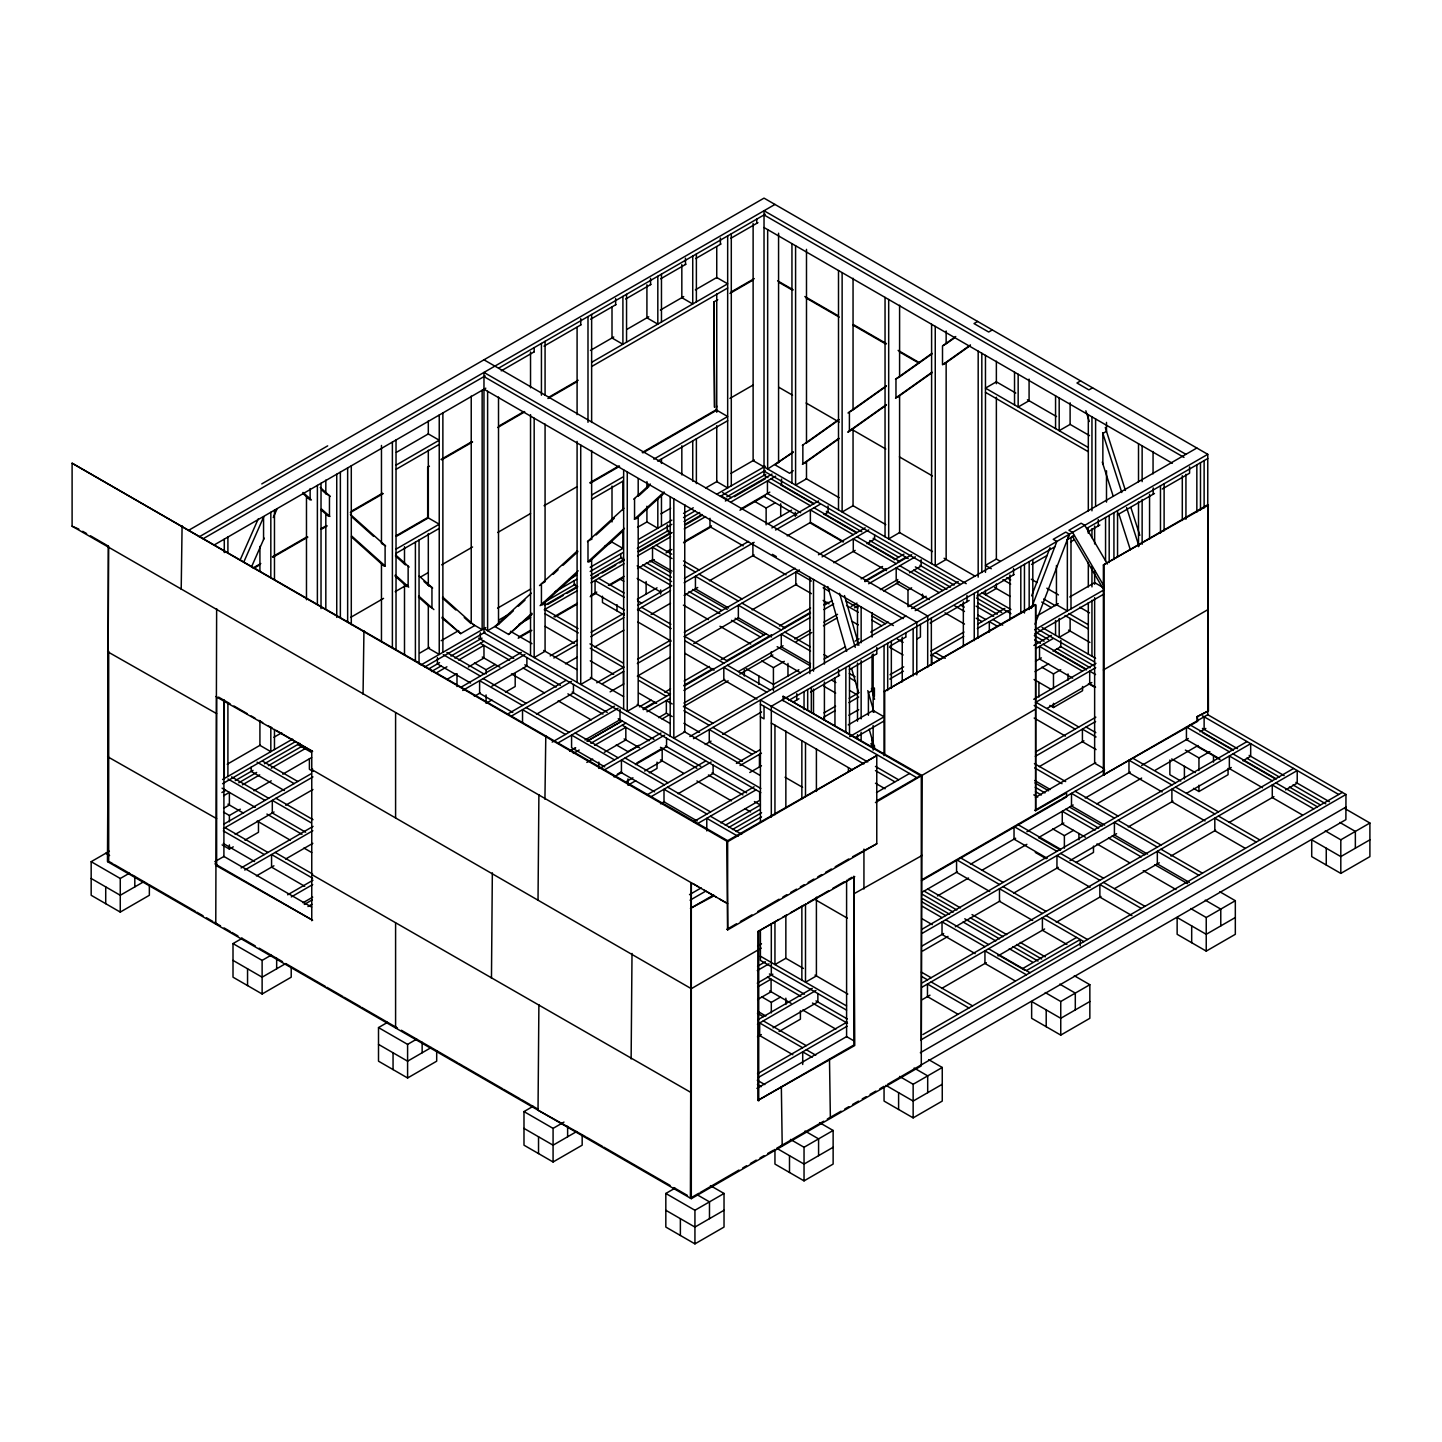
<?xml version="1.0" encoding="UTF-8"?>
<svg xmlns="http://www.w3.org/2000/svg" width="1442" height="1442" viewBox="0 0 1442 1442"><rect width="100%" height="100%" fill="white"/><g stroke="black" fill="none" stroke-linecap="round" stroke-linejoin="round"><path stroke-width="1.5" d="M1056.445 565.48L1056.445 604.685L1067.35 610.975L1067.35 539.578L1069.405 534.189L1065.764 532.098L1053.219 539.326L1056.86 541.435L1031.282 608.416M1031.643 595.852L1050.028 547.708M1035.014 624.206L1069.405 534.189M240.075 560.145L258.226 518.922M243.716 562.236L263.688 516.903M251.485 566.976L264.192 538.118M273.259 517.516L276.9 509.278M531.269 593.167L494.894 626.513L508.684 634.462L532.152 614.184M539.524 585.578L577.557 550.718M587.489 541.615L623.863 508.269M633.795 499.184L650.324 484.025M487.612 391.323L487.612 630.713L498.517 624.404L513.406 610.759M518.363 606.217L524.978 600.16M553.097 574.385L558.054 569.842M563.011 565.3L577.9 551.655M596.087 534.982L614.274 518.309M639.076 495.561L648.99 486.477M508.684 634.462L531.828 613.247M540.101 605.676L578.134 570.816M591.635 539.056L587.994 541.165L587.994 561.767L624.422 528.367M634.354 519.264L664.113 491.992M542.084 605.081L576.8 573.249M589.201 561.875L623.106 530.818M636.337 518.687L664.438 492.912M793.208 451.851L774.949 464.811L789.603 473.282L793.262 470.687M802.329 445.38L838.865 419.46M848.004 412.989L886.343 385.771M895.482 379.282L932.001 353.362M942.96 345.593L955.74 336.527M767.667 229.639L767.667 469.01L793.19 452.355M805.97 443.271L838.847 419.946M853.466 409.582L886.325 386.258M899.123 377.191L931.983 353.867M946.601 343.484L953.901 338.311M802.383 464.216L838.92 438.296M848.04 431.807L886.397 404.589M895.536 398.118L932.055 372.198M943.014 364.429L970.412 344.98M804.203 463.405L838.902 438.783M848.022 432.312L886.379 405.094M897.339 397.307L932.037 372.685M944.816 363.618L970.394 345.485M727.651 903.683L72.1 526.204L72.1 463.206L727.651 840.686M72.1 526.204L78.823 529.088M182.089 525.699L181.205 589.201M261.777 483.917L327.676 445.866M188.325 530.494L764.026 198.131L1207.765 454.32L1207.765 714.709L1061.889 798.922M199.248 536.803L774.949 204.44M203.124 538.749L485.143 375.929M498.77 368.07L765.215 214.245M501.221 370.864L534.297 351.776M544.013 346.152L580.964 324.829M590.697 319.205L615.968 304.604M625.702 298.999L650.973 284.398M660.706 278.793L685.977 264.192M695.711 258.569L721 243.986M730.715 238.363L757.951 222.645M214.804 544.607L485.792 388.168M396.388 452.355L428.31 433.916L439.233 440.207L396.027 465.153M590.445 350.442L613.751 336.977M627.36 329.118L648.738 316.771M660.4 310.048L683.706 296.583M695.368 289.842L716.746 277.513L727.669 283.804L591.635 362.339M396.027 469.353L439.233 444.406M591.635 366.538L727.669 288.003M108.474 651.207L107.609 651.712L216.642 713.646M252.999 568.022L260.804 563.516M272.394 556.81L307.182 536.73M320.701 528.926L326.505 525.573M351.614 511.081L382.527 493.236M395.739 535.973L427.679 517.534L427.679 467.172L429.428 466.145M441.018 459.457L471.931 441.613M498.986 426.003L524.095 411.493M549.204 397.001L578.188 380.273M713.916 301.901L714.565 407.275L713.916 301.901L717.755 299.684M731.22 291.915L754.274 278.612M253.648 568.4L259.506 565.012M273.043 557.189L307.831 537.109M321.35 529.304L327.154 525.951M350.334 512.577L383.193 493.615M441.685 459.836L472.579 441.991M497.706 427.499L524.744 411.871M547.924 398.497L576.908 381.769M729.94 293.411L753.012 280.09M216.642 608.65L215.777 924.142L216.642 923.637M396.388 536.352L428.328 517.912L428.31 450.21M396.027 549.15L439.233 524.203L427.679 517.534M396.027 553.349L439.233 528.403M108.474 756.203L107.609 756.69L216.642 818.641M350.622 617.41L383.572 598.376M395.198 591.671L406.824 584.947M420.397 577.124L428.148 572.636M441.685 564.831L472.579 546.987M497.706 532.495L530.548 513.532M544.067 505.709L576.908 486.765M729.94 398.407L753.048 385.068M589.778 482.764L618.924 465.946M642.249 452.482L716.097 409.834L727.669 416.522L653.821 459.151M590.445 483.142L619.591 466.325M642.898 452.86L716.746 410.213M591.635 495.057L622.728 477.104M363.943 630.695L363.06 694.197M591.635 499.256L622.728 481.304M657.696 461.116L727.669 420.722M977.64 321.458L974.017 323.567L988.671 332.02L992.312 329.93M227.223 764.224L260.299 745.135M273.908 737.277L281.695 732.788M419.784 653.064L429.5 647.44M441.18 640.699L458.682 630.605M497.598 608.145L530.656 589.057M604.558 546.392L612.327 541.904M637.616 527.303L647.35 521.698M660.959 513.839L670.674 508.215M705.679 488.009L717.359 481.267M730.968 473.409L754.31 459.926M441.973 618.005L460.719 633.633L474.58 625.63L442.712 597.078M587.994 561.767L591.635 559.658L591.635 678.173L580.729 684.463L580.729 445.073M222.573 779.509L292.6 739.079M420.974 664.978L485.792 627.558M498.77 620.06L510.45 613.319M568.797 579.648L576.566 575.142M590.193 567.283L623.25 548.194M638.806 539.218L671.864 520.129M683.544 513.388L693.26 507.782M716.602 494.3L765.215 466.235M222.573 783.709L294.547 742.161M424.849 666.925L485.143 632.119M555.17 591.707L576.566 579.342M590.193 571.483L623.25 552.394M638.806 543.418L671.864 524.329M683.544 517.588L695.206 510.847M720.495 496.264L765.215 470.434M149.355 884.793L149.355 895.284L120.263 912.083L91.17 895.284L91.17 861.685L109.358 851.195M235.28 780.591L253.017 770.352M264.445 763.755L299.774 743.351M429.59 668.403L439.54 662.671M450.949 656.074L482.025 638.121M544.013 602.341L575.304 584.28M590.697 575.394L621.935 557.351M637.364 548.447L668.565 530.44M684.049 521.499L699.658 512.487M726.822 496.805L765.72 474.346M544.481 605.442L577.557 586.353M591.166 578.494L624.224 559.406M637.833 551.547L670.909 532.458M684.517 524.6L702.02 514.506M725.362 501.023L772.029 474.076M221.906 792.523L225.745 790.288M238.777 782.772L256.658 772.443M268.356 765.702L302.189 746.163M431.519 671.503L441.324 665.825M454.825 658.039L483.971 641.203M547.654 604.45L563.209 595.456M567.103 593.221L576.818 587.597M592.374 578.621L598.214 575.25M602.107 572.997L615.716 565.138M619.609 562.903L623.503 560.65M639.058 551.673L672.116 532.585M685.725 524.726L701.299 515.749M734.357 496.661L765.468 478.69M107.609 861.685L108.474 546.212L107.609 861.685L691.295 1198.681L921.294 1065.89L921.294 776.102L783.096 696.306L783.096 700.74M518.958 624.386L530.62 617.645M544.229 609.786L577.305 590.697M590.914 582.838L623.971 563.75M637.58 555.891L670.656 536.803M684.265 528.944L705.661 516.596M730.932 501.996L775.67 476.166M223.618 795.732L229.386 792.397L229.386 804.997L223.618 808.331M242.418 784.863L259.704 774.877M271.24 768.226L305.83 748.254M437.16 672.423L446.912 666.799M458.628 660.039L483.971 645.403L483.971 658.003L468.38 667.015M215.777 696.522L312.626 751.426L276.161 730.373M518.958 636.985L530.62 630.244M553.962 616.779L577.305 603.297M590.914 595.438L596.754 592.067M608.416 585.344L623.971 576.349M637.58 568.49L653.154 559.514M666.763 551.655L670.656 549.402M684.265 541.543L711.483 525.825M740.665 508.99L769.83 492.137M253.954 790.811L271.24 780.825M282.776 774.174L311.598 757.537M446.912 679.398L456.663 673.774M518.219 638.229L531.846 630.37M555.17 616.906L576.566 604.54M590.193 596.682L596.015 593.311M609.624 585.452L623.25 577.593M650.468 561.875L654.362 559.64M666.024 552.899L671.864 549.528M683.544 542.787L710.762 527.069M739.944 510.234L765.215 495.633M91.17 861.685L120.263 878.484L129.365 873.239M223.564 812.134L229.386 815.487L240.291 809.196M312.626 769.055L311.76 769.559L691.295 988.689L761.232 948.133M474.454 662.996L486.08 669.719L495.183 664.474M754.508 501.311L766.135 508.035L775.237 502.789M223.726 824.211L311.256 773.687M461.025 687.221L521.319 652.415M223.474 828.555L312.95 776.914M462.702 690.448L524.942 654.506M143.912 881.639L120.263 895.284L91.17 878.484M637.382 599.169L657.029 587.831M767.955 523.788L791.604 510.126M235.154 834.431L274.052 811.972M285.714 805.231L312.95 789.513M474.382 696.306L480.222 692.935M491.884 686.194L526.889 665.988L526.889 657.588M550.195 655.912L577.431 640.194M591.04 632.317L624.098 613.229M637.725 605.37L670.782 586.281M684.391 578.422L748.578 541.381M771.903 527.898L818.587 500.951M553.836 658.003L577.179 644.538M590.787 636.679L623.845 617.591M637.472 609.732L670.53 590.643M684.139 582.766L754.148 542.354M775.544 530.007L820.282 504.177M222.104 844.886L229.386 849.086L233.262 846.851M244.906 840.127L258.478 832.286L258.478 821.796M491.902 699.965L486.08 703.317L486.08 694.918M505.475 692.124L515.191 686.518L515.191 673.919M214.822 861.685L223.907 856.44L311.616 907.072M216.642 864.84L215.777 865.344L312.626 920.248L214.948 863.866M565.498 663.861L577.179 657.137M594.681 647.025L623.845 630.19M651.081 614.454L670.53 603.243M684.139 595.366L697.748 587.507M709.428 580.784L754.148 554.954M787.224 535.865L810.548 522.383L843.534 541.633M824.175 514.524L828.05 512.289L828.05 505.98M1080.581 380.886L1076.958 382.995L1088.926 389.917L1092.567 387.808M241.102 867.94L313.076 826.392M507.566 714.096L565.913 680.408M244.743 870.031L312.824 830.736M511.207 716.205L571.501 681.381M256.424 875.907L273.926 865.795M285.588 859.053L312.824 843.336M536.496 714.205L573.447 692.863L573.447 684.463M596.754 682.787L623.989 667.069M637.598 659.21L670.656 640.122M684.265 632.263L795.137 568.256M818.461 554.773L865.146 527.826M602.341 683.76L623.737 671.413M637.346 663.554L670.404 644.466M684.013 636.607L799.463 569.95M822.102 556.882L868.787 529.935M1089.521 435.61L1070.108 424.399L1059.185 430.689L1059.185 397.938M610.11 691.872L623.737 684.013M637.346 676.154L670.404 657.065M693.746 643.583L738.484 617.753M752.093 609.894L796.813 584.082M833.764 562.74L855.16 550.393M866.84 543.652L874.609 539.164L874.609 534.964M545.797 735.69L544.932 799.192M312.626 874.05L311.76 874.555L691.295 1092.676M287.661 894.815L312.95 880.215M552.178 742.107L614.418 706.165M291.302 896.924L312.698 884.559M557.766 743.081L618.059 708.256M639.437 706.85L651.099 700.109M664.726 692.25L670.548 688.879M684.175 681.021L709.446 666.42M721.126 659.679L765.846 633.849M779.473 625.99L810.584 608.037M861.144 578.837L882.54 566.49M894.202 559.748L903.936 554.143M302.964 902.782L312.698 897.158M585.001 739.962L620.006 719.738L620.006 709.248M291.212 966.681L291.212 977.189L262.12 993.989L233.009 977.189L233.009 943.591L242.112 938.345M304.316 904.44L312.103 899.952M575.574 747.839L569.716 751.21L575.556 747.929M587.273 741.08L622.115 720.964L587.2 741.188M643.078 708.941L654.74 702.2M683.923 685.365L713.087 668.511M726.696 660.652L771.434 634.841M783.096 628.099L810.332 612.381M823.941 604.522L827.834 602.269M864.785 580.946L886.181 568.581M897.843 561.857L905.63 557.351M643.312 709.662L670.53 693.944M684.157 686.086L810.566 613.102M824.175 605.243L831.962 600.737M865.02 581.649L911.705 554.701M307.957 906.531L311.905 904.26M573.357 753.391L579.179 750.02M590.841 743.297L625.828 723.109M646.953 711.753L670.278 698.288M683.905 690.43L810.314 617.446M823.923 609.587L833.656 603.964M868.661 583.758L915.328 556.81M594.609 745.316L625.828 727.309L625.828 739.908L604.36 752.291M658.615 717.629L666.402 713.141M683.905 703.029L724.749 679.452M738.358 671.593L783.078 645.764M794.758 639.022L810.314 630.046M823.923 622.187L837.55 614.328M851.159 606.469L856.981 603.098M880.323 589.616L897.825 579.522M909.505 572.78L921.168 566.039L921.168 559.748M586.822 762.421L592.662 759.051M662.022 718.999L669.791 714.511M683.418 706.652L728.138 680.822M739.818 674.099L772.876 655.01M796.218 641.528L811.774 632.551M823.436 625.81L837.045 617.951M854.547 607.839L858.441 605.604M883.73 591.004L899.285 582.009M538.893 794.704L538.028 900.205M233.009 943.591L262.12 960.39L271.204 955.145M638.842 745.316L627.937 751.624L616.293 744.901M761.773 660.905L773.417 667.628L784.322 661.319M896.347 583.217L907.991 589.922L911.632 587.831M600.683 767.847L660.977 733.041M604.324 769.956L664.618 735.15M285.75 963.544L262.12 977.189L233.009 960.39M617.338 774.192L621.232 771.939M636.841 762.944L662.184 748.308L662.184 760.907L644.646 771.037M798.868 669.719L773.417 684.427L746.145 668.673M926.179 596.231L907.991 606.721L907.991 589.922M614.04 776.932L621.826 772.443M635.435 764.584L666.565 746.614L666.565 738.214M689.871 736.538L810.44 666.925M824.067 659.066L845.445 646.719M855.178 641.095L859.072 638.86M870.734 632.119L888.236 622.007M911.578 608.542L958.245 581.595M693.494 738.646L905.882 616.004M915.219 610.633L1196.842 448.011M625.143 782.285L632.93 777.797M627.937 785.223L635.688 780.735M649.26 772.894L657.029 768.424L657.029 762.115M783.096 696.306L922.177 775.598L921.294 1040.691M1207.765 454.32L771.308 706.292L771.308 817.055M705.174 744.505L711.014 741.134M722.676 734.393L761.574 711.933M788.756 700.415L1054.805 546.824M1067.35 539.578L1074.38 535.523M1086.619 528.457L1207.765 458.52M492.335 872.825L491.47 978.325M793.136 702.092L798.94 698.739M810.584 692.016L839.677 675.216M849.374 669.629L876.538 653.947M890.111 646.106L905.63 637.148M930.18 622.98L969.186 600.449M976.991 595.943L1014.05 574.547M1031.589 564.417L1047.198 555.404M1070.595 541.904L1074.506 539.65M1088.151 531.774L1099.849 525.014M1117.406 514.884L1154.465 493.488M1162.27 488.982L1189.578 473.21L1189.578 466.92M647.242 794.74L705.589 761.052M916.788 639.094L920.429 637.003L920.429 624.404M650.865 796.831L711.176 762.025M660.598 803.825L664.492 801.572M678.101 793.713L713.105 773.507L713.105 765.107M736.411 763.413L759.754 749.948M823.941 712.889L835.603 706.147M849.212 698.288L858.945 692.683M890.056 674.712L903.683 666.853M930.901 651.135L963.959 632.047M977.586 624.188L1004.804 608.47M740.052 765.522L761.448 753.175M823.688 717.233L835.351 710.491M848.959 702.633L858.693 697.027M889.804 679.056L903.431 671.197M930.649 655.479L963.707 636.391M977.334 628.532L1008.445 610.561M1034.995 604.45L884.054 691.601L1035.644 604.829L1035.644 810.62L1035.644 604.829M1197.509 721.379L1103.382 774.967L1103.382 564.976L1207.765 504.718L1208.414 710.888L1196.842 716.8L1197.509 721.379L1197.509 717.179M1103.382 564.976L1208.414 505.097M749.786 772.497L761.448 765.774M848.959 715.232L858.693 709.626M848.257 724.875L873.149 710.491L884.054 716.8L849.608 736.7M1037.213 615.77L1058.266 603.621M1069.766 596.988L1094.64 582.622L1103.743 587.867M693.782 821.616L754.094 786.791M697.423 823.706L755.77 790.018M1034.725 629.812L1103.635 590.03M855.34 737.583L884.054 721M1034.725 634.011L1103.635 594.23M720.766 822.841L759.664 800.382L759.664 791.982M1033.86 645.457L1051.362 635.345M725.29 825.257L760.403 804.997M436.692 1050.677L436.692 1061.186L407.599 1077.985L378.507 1061.186L378.507 1027.587L387.592 1022.324M1035.554 648.666L1053.057 638.572M728.805 827.438L760.132 809.341M732.446 829.529L761.592 812.711M396.46 1027.461L395.595 1027.966L395.595 922.97M736.195 831.565L761.538 816.911M1035.554 661.265L1041.376 657.894M1053.057 651.171L1060.825 646.683L1060.825 640.374M72.1 463.206L727.651 841.695L876.772 755.59L876.772 843.786L727.651 929.892L726.786 841.191L876.772 755.59M1035.05 671.63L1048.658 663.771M378.507 1027.587L407.599 1044.387L416.684 1039.123M1041.827 667.195L1053.471 673.919L1060.753 669.719M689.528 894.635L701.191 887.893M1033.734 699.28L1095.974 663.338M431.23 1047.523L407.599 1061.186L378.507 1044.387M690.087 900.187L705.625 891.21M876.502 792.559L909.523 773.489M1035.428 702.506L1095.722 667.682M713.7 894.941L690.412 908.388L712.636 896.582M876.448 800.977L920.429 775.598M875.42 802.581L1034.995 709.446M1047.09 708.364L1091.828 682.535M538.893 1004.695L538.028 1110.196L585.2 1136.422M1049.83 705.426L1053.471 707.517L1082.563 690.718L1082.563 686.518M632.011 953.45L631.127 1058.951M726.786 929.387L736.465 923.799M740.341 921.546L751.949 914.841M757.771 911.488L779.059 899.195M782.934 896.96L786.809 894.725M790.685 892.49L796.489 889.137M800.364 886.902L804.239 884.649M808.115 882.414L813.919 879.061M817.794 876.826L821.67 874.591M825.545 872.356L831.349 869.003M835.224 866.768L848.779 858.945M852.655 856.71L876.772 843.786M1035.554 751.985L1095.848 717.179M1035.302 756.329L1095.596 721.523M1039.195 766.675L1083.933 740.846M757.843 1100.444L853.862 1045.017L853.862 876.177L854.745 1045.522L757.843 1100.444L757.843 931.622L778.968 919.419M782.808 917.202L786.647 914.985M790.504 912.768L803.933 904.999M807.772 902.782L828.898 890.597M832.737 888.38L844.273 881.729M848.112 879.512L851.952 877.295M757.843 931.622L854.745 876.682M757.609 946.042L761.484 943.789M922.177 855.394L853.862 893.824M1035.428 797.39L1095.722 762.584M757.555 966.23L765.341 961.742M757.302 970.574L768.965 963.833M1034.671 810.44L1104.68 770.01M1196.842 716.8L1208.414 710.888M1035.644 810.62L1066.557 792.776L1066.557 796.975L921.474 880.738M922.249 879.548L1060.339 799.823M582.171 1134.674L582.171 1145.182L553.079 1161.982L523.987 1145.182L523.987 1111.584L533.071 1106.32M757.302 983.174L772.858 974.179M757.609 986.941L771.091 979.154L771.091 991.754L757.609 999.54M922.375 892.075L957.344 871.869M970.484 864.281L1015.637 838.217M1026.884 831.728L1073.19 804.997M1085.231 798.039L1130.276 772.029M1141.631 765.486L1188.316 738.538M1199.978 731.797L1205.818 728.426M937.426 895.969L968.537 878.016M982.164 870.157L1026.884 844.327M1038.564 837.586L1063.836 822.985M1096.893 803.897L1141.631 778.085M1155.24 770.226L1198.032 745.514M523.987 1111.584L553.079 1128.383L563.984 1122.074M761.61 996.783L771.308 1002.388L780.392 997.125M1052.75 828.898L1064.376 835.621L1073.479 830.358M1185.378 750.074L1198.951 757.915L1209.874 751.624M757.717 1019.891L812.279 988.383M757.465 1024.235L815.92 990.492M922.538 928.936L1247.042 741.585M576.728 1131.519L553.079 1145.182L523.987 1128.383M922.285 933.28L1250.683 743.675L1250.683 756.275L1242.896 760.763M757.465 1036.834L761.358 1034.581M773.038 1027.84L817.866 1001.956L817.866 993.556M922.285 945.862L943.663 933.533M955.325 926.791L1000.009 900.998M1013.618 893.139L1058.302 867.345M1069.964 860.604L1116.595 833.692M1128.257 826.951L1172.959 801.157M1186.55 793.298L1231.252 767.505M779.059 1031.499L800.4 1019.188L800.4 1010.788M922.772 950.963L947.989 936.399M1076.02 862.496L1093.487 852.42L1093.487 846.112M1193.507 788.359L1198.951 791.514L1228.061 774.715L1228.061 768.424M757.519 1073.767L847.139 1022.018M758.366 1077.462L847.067 1026.253M922.465 982.723L1293.6 768.46M922.213 987.067L1297.223 770.551L1297.223 783.15L1285.579 789.892M756.942 1088.368L846.598 1036.618L853.862 1040.818M922.213 999.667L929.982 995.178M941.644 988.455L986.328 962.661M997.99 955.92L1044.621 928.99M1056.283 922.267L1100.985 896.455M1114.576 888.614L1159.278 862.803M1170.922 856.079L1215.624 830.268M1229.215 822.427L1273.917 796.615M1022.775 968.501L1076.597 937.426M1026.398 970.592L1080.238 939.517L1080.238 945.826M922.916 1034.545L1342.34 792.397M920.699 1040.024L1345.963 794.488L1208.017 714.853M710.437 1185.63L724.028 1193.471L724.028 1227.07L694.936 1243.869L665.825 1227.07L665.825 1193.471L674.928 1188.226M920.356 1052.732L1345.963 807.087M698.685 1193.309L690.412 1198.176L691.295 882.684L691.295 1198.681M700.091 1192.588L738.971 1170.057M742.648 1168.02L746.523 1165.785M750.399 1163.55L756.221 1160.089M760.06 1157.962L763.936 1155.727M767.721 1153.456L773.615 1150.139M777.31 1147.922L823.724 1121.209M827.293 1119.064L841.101 1111.169M844.796 1108.97L848.851 1106.699M852.564 1104.482L858.513 1101.129M862.28 1098.858L866.263 1096.659M870.067 1094.37L875.925 1091.071M879.8 1088.836L883.676 1086.511M887.533 1084.366L1345.891 819.651L1345.963 794.488M665.825 1193.471L694.936 1210.271L724.028 1193.471M790.468 1139.432L804.041 1147.273L833.134 1130.474L833.134 1164.073L804.041 1180.872L774.949 1164.073L774.949 1149.382M899.574 1076.435L913.147 1084.276L942.257 1067.477L942.257 1101.075L913.147 1117.874L884.054 1101.075L884.054 1086.385M1045.234 992.547L1060.753 1001.505L1089.846 984.706L1089.846 1018.304L1060.753 1035.104L1031.643 1018.304L1031.643 1001.505L1060.753 1018.304L1089.846 1001.505M1190.713 908.55L1206.233 917.509L1235.325 900.709L1235.325 934.308L1206.233 951.107L1177.141 934.308L1177.141 917.509L1206.233 934.308L1235.325 917.509M1325.288 830.844L1340.808 839.821L1369.9 823.022L1369.9 856.62L1340.808 873.401L1311.715 856.62L1311.715 839.821L1340.808 856.602L1369.9 839.821M724.028 1210.271L694.936 1227.07L665.825 1210.271M833.134 1147.273L804.041 1164.073L776.769 1148.319M942.257 1084.276L913.147 1101.075L885.875 1085.321M1185.937 454.32L764.026 210.73L764.026 475.319L767.937 477.572M764.026 214.93L1183.99 457.384M764.026 227.53L1172.328 463.261M1015.781 393.035L996.368 381.824L985.463 388.132L1088.313 447.507M1027.425 399.758L1056.535 416.558M985.463 392.332L1088.313 451.707M777.635 280.829L793.172 289.806M804.834 296.529L837.874 315.6M853.43 324.576L886.451 343.647M898.114 350.388L919.491 362.735M778.914 282.326L792.523 290.184M806.132 298.025L839.172 317.114M852.763 324.955L885.803 344.025M899.411 351.884L918.842 363.096M1207.765 609.714L1103.382 669.971M778.914 387.321L792.523 395.18M806.132 403.021L839.172 422.091M852.763 429.95L885.803 449.021M899.411 456.88L932.433 475.95M1000.243 561.298L996.368 559.063L985.463 565.354L991.285 568.725M1031.3 579.233L1037.122 582.586M1046.82 588.192L1058.464 594.915M1079.824 607.244L1089.521 612.85M716.746 406.013L716.097 409.834M1006.804 577.683L1010.68 579.918M1043.684 598.971L1055.328 605.694M1068.901 613.535L1088.313 624.747M1002.929 579.648L1010.68 584.118M1041.737 602.053L1051.434 607.659M1065.025 615.5L1088.313 628.946M806.06 478.582L839.1 497.67M852.709 505.511L885.767 524.6M899.375 532.458L932.433 551.547M944.095 558.27L975.207 576.241M994.638 587.471L1010.193 596.447M1068.522 630.118L1089.918 642.465M1202.43 715.827L1338.699 794.488M966.23 583.668L753.121 460.611L753.121 223.474M981.786 592.644L1010.95 609.479M1042.061 627.432L1095.596 658.345M764.026 471.119L960.408 584.497M977.892 594.591L1010.95 613.679M1038.168 629.397L1094.55 661.95M1344.683 808.457L1369.9 823.022M771.091 478.816L814.009 503.6M780.933 485.071L813.667 503.979M826.374 511.315L861.811 531.774M873.149 538.317L908.226 558.559M919.906 565.318L954.117 585.055M976.414 597.943L1001.739 612.562M1036.023 632.353L1048.496 639.563M1060.194 646.304L1093.739 665.681M1202.43 728.426L1237.47 748.65M1249.151 755.392L1284.191 775.634M1295.871 782.375L1329.416 801.734M810.368 505.691L767.45 480.925L767.45 493.525L800.616 512.667M814.009 507.8L856.927 532.567M1190.065 724.911L1232.982 749.696M823.508 513.857L856.242 532.747M869.724 540.534L898.6 557.207M915.364 566.886L950.476 587.164M977.784 602.918L997.287 614.184M1034.329 635.58L1044.08 641.203M1056.95 648.63L1090.098 667.772M1202.412 732.608L1233.252 750.417M1246.753 758.204L1279.523 777.13M1293.005 784.917L1325.775 803.843M853.285 534.676L810.368 509.891L810.368 522.491M856.927 536.766L899.844 561.551M1043.143 644.286L1086.06 669.07M1095.559 674.55L1089.701 671.161L1089.701 683.76L1095.559 687.149M1229.359 751.787L1186.442 727.02L1186.442 739.62L1219.608 758.762M1232.982 753.896L1275.9 778.662M868.012 543.742L894.959 559.316M913.687 570.113L946.835 589.255M976.09 606.145L993.646 616.275M1034.599 639.924L1040.457 643.312M1055.256 651.856L1086.475 669.881M1243.112 760.313L1275.882 779.239M1289.382 787.026L1320.223 804.834M896.203 563.66L853.285 538.875L853.285 551.475L886.451 570.617M899.844 565.751L942.762 590.535M992.961 619.501L1002.713 625.143M1082.437 671.161L1039.52 646.395L1039.52 658.994L1072.668 678.137M1272.277 780.771L1229.359 755.987L1229.359 768.586L1262.525 787.729M1275.9 782.862L1317.375 806.799M1339.834 822.445L1355.354 831.421L1355.354 848.22M939.121 592.626L896.203 567.86L896.203 580.459L929.369 599.602M960.318 604.865L964.229 607.118M977.874 614.995L985.679 619.501M997.125 626.116L989.32 621.61L989.32 632.101M1313.734 808.908L1272.277 784.971L1272.277 797.57L1302.432 814.982M954.73 605.838L964.482 611.462M976.198 618.221L982.038 621.61M764.026 496.318L796.759 515.209M810.242 522.995L842.975 541.904M1088.422 683.598L1094.262 686.987M1196.842 746.199L1219.986 759.555M944.979 612.814L964.482 624.062M722.658 492.587L731.31 497.58M720.748 495.688L727.669 499.671M483.971 359.815L927.693 616.004L927.693 667.448M1034.076 679.524L1051.651 689.673M1171.679 758.961L1195.328 772.624M483.971 376.614L903.143 618.618M1180.764 781.023L1169.859 774.715L1169.859 760.024M1086.06 727.02L1095.812 732.644M1035.879 702.236L1078.796 727.02M1096.064 736.988L1082.419 729.111L1082.419 741.711L1096.064 749.588M1132.601 758.095L1175.518 782.862M772.407 554.341L776.319 556.594M1034.184 705.462L1075.155 729.129M1171.895 784.971L1128.978 760.186L1128.978 772.786L1162.126 791.928M1175.518 787.062L1218.436 811.846M483.971 389.214L893.391 625.594M811.431 581.054L795.822 572.059L795.822 584.659L811.431 593.653M823.13 587.813L828.988 591.202M846.274 601.188L857.99 607.947M871.635 615.824L885.298 623.701M935.497 652.685L945.249 658.309M1214.813 813.955L1171.895 789.171L1171.895 801.77L1205.043 820.913M1218.436 816.046L1259.911 839.983M743.153 545.833L709.987 526.69L709.987 518.291M846.544 605.532L858.242 612.291M871.905 620.168L881.657 625.81M939.661 659.282L931.856 654.794L931.856 663.194M1256.27 842.092L1214.813 818.155L1214.813 830.754L1244.969 848.148M786.07 574.817L752.904 555.675L752.904 543.075M897.266 639.022L903.125 642.393M1034.184 718.062L1065.404 736.087M823.13 600.413L828.988 603.801M852.402 621.52L858.242 624.891M1103.743 768.46L1094.64 763.215L1094.64 597.655M889.462 647.116L903.125 654.992M670.746 533.179L667.285 531.179L667.285 524.87M656.164 545.166L671.774 554.179M683.472 560.938L699.082 569.95M1034.437 763.575L1065.656 781.582M672.026 558.541L652.523 547.275L652.523 559.875L672.026 571.14M683.742 565.3L695.441 572.059M699.082 574.15L741.999 598.935M1034.707 767.919L1062.015 783.691M1075.137 791.261L1118.055 816.046M738.358 601.026L695.441 576.259L695.441 588.859L728.607 608.001M741.999 603.135L784.917 627.901M1114.414 818.155L1071.496 793.37L1071.496 805.97L1104.662 825.112M1118.055 820.246L1160.972 845.03M781.276 630.01L738.358 605.225L738.358 617.825L771.524 636.967M784.917 632.101L810.278 646.755M823.923 654.632L827.834 656.885M1157.331 847.121L1114.414 822.355L1114.414 834.954L1147.58 854.097M1160.972 849.23L1202.448 873.167M810.53 651.099L781.276 634.21L781.276 646.809L810.53 663.699M849.284 673.468L855.142 676.857M1034.707 780.519L1050.317 789.531M1198.807 875.258L1157.331 851.321L1157.331 863.92L1189.38 882.414M650 560.668L671.179 572.907M1034.977 782.934L1048.622 790.811M849.554 677.83L855.412 681.201M1219.806 891.751L1235.325 900.709M612.003 542.102L622.908 548.393L622.908 530.476M646.358 562.777L671.395 577.215M692.575 589.454L727.237 609.461M1035.23 787.278L1044.981 792.92M1069.549 807.087L1102.319 826.014M642.717 564.867L671.612 581.541M688.934 591.544L721.667 610.453M735.15 618.239L764.026 634.913M1035.5 791.64L1041.34 795.011M1065.908 809.196L1098.678 828.123M1112.179 835.909L1144.948 854.818M637.166 565.859L671.828 585.867M685.292 593.653L719.955 613.661M731.509 620.33L760.403 637.003M777.166 646.683L810.314 665.825M1033.806 794.866L1037.717 797.12M1095.037 830.213L1062.267 811.287L1062.267 823.887L1085.411 837.243M1108.537 838L1141.307 856.927M1154.808 864.713L1187.577 883.64M624.188 560.055L620.727 558.054L620.727 553.854M831.998 680.282L835.891 682.535M849.554 690.43L857.359 694.936M1205.26 900.15L1220.779 909.109L1220.779 925.908M637.166 578.458L660.274 591.797M683.382 605.135L708.401 619.591M719.955 626.261L750.759 644.051M800.562 672.801L771.308 655.912L771.308 651.712M823.959 686.302L835.675 693.061M1096.965 843.93L1129.735 862.839M1143.236 870.644L1176.005 889.552M619.934 579.017L623.809 581.252M598.7 578.35L624.062 592.986M637.706 600.881L641.618 603.135M624.314 597.348L595.059 580.459L595.059 593.059L624.314 609.948M641.618 607.334L670.872 624.224M1017.673 824.445L1060.591 849.23M1038.925 837.712L1048.01 842.957M1048.857 843.444L1060.501 850.167M637.977 609.425L671.143 628.568M684.535 636.301L727.453 661.085M870.752 743.82L874.645 746.073M1056.95 851.321L1014.032 826.554L1014.032 839.154L1047.198 858.296M1060.591 853.43L1103.509 878.196M684.788 640.663L723.812 663.176M727.453 665.285L770.37 690.069M1099.867 880.305L1056.95 855.521L1056.95 868.12L1090.116 887.263M1103.509 882.396L1144.966 906.333M782.213 700.001L916.788 777.689M766.729 692.16L723.812 667.376L723.812 679.975L756.978 699.136M1141.343 908.442L1099.867 884.505L1099.867 897.104L1131.916 915.598M577.611 586.912L574.168 584.929L574.168 580.729M637.977 622.025L671.143 641.167M624.296 615.121L602.468 602.522L602.468 596.231M1035.284 852.42L1046.207 858.711M684.788 653.262L714.06 670.151M867.742 761.971L760.403 700.001L760.403 821.958M875.456 766.423L898.6 779.798M760.403 704.201L863.884 763.954M875.456 770.623L894.743 781.762M760.403 716.8L764.026 718.891L764.026 706.292M771.308 723.091L852.312 769.866M875.456 783.222L885.1 788.792M544.86 609.425L578.026 628.568M545.13 613.787L578.296 632.93M589.994 643.889L623.16 663.032M960.21 857.63L1003.127 882.396M590.265 648.233L623.431 667.376M638.77 676.244L669.989 694.269M999.486 884.505L956.569 859.72L956.569 872.32L989.735 891.462M1003.127 886.596L1046.045 911.38M545.13 626.387L574.385 643.276M639.04 680.588L666.348 696.36M683.634 706.346L712.907 723.235M1042.404 913.471L999.486 888.705L999.486 901.304L1032.652 920.447M1046.045 915.58L1087.502 939.517M672.188 703.948L666.348 700.56L666.348 713.159L672.188 716.548M683.905 710.708L709.266 725.344M712.907 727.435L755.824 752.219M1083.861 941.626L1042.404 917.671L1042.404 930.27L1066.9 944.42M590.265 660.833L613.679 674.351M752.183 754.31L709.266 729.544L709.266 742.143L742.432 761.286M639.04 693.187L656.597 703.336M785.043 777.22L802.563 787.332M683.905 723.289L699.514 732.302M510.486 631.308L531.936 643.691M543.634 650.45L576.764 669.575M590.409 677.47L623.557 696.594M637.202 704.471L670.35 723.614M683.995 731.491L760.042 775.381M483.971 628.604L760.817 788.45M473.048 624.404L482.151 629.649L482.151 390.259M760.817 792.649L483.971 632.804L483.971 372.415L916.788 622.313L916.788 674.892M927.693 888.993L960.48 907.901M972.034 914.588L1006.732 934.614M1020.233 942.419L1045.288 956.875M1074.326 975.747L1089.846 984.706M924.07 891.084L956.839 910.01M970.322 917.797L1003.091 936.723M1016.592 944.51L1041.647 958.984M478.654 638.139L513.731 658.381M524.834 664.798L560.487 685.383M572.168 692.124L607.244 712.384M618.221 718.711L654.001 739.367M665.447 745.983L700.776 766.369M712.06 772.894L746.577 792.812M922.357 894.31L953.198 912.101M964.77 918.788L999.468 938.814M1012.951 946.619L1038.024 961.075M480.33 643.312L509.531 660.148M523.14 668.025L556.215 687.113M567.896 693.854L602.918 714.078M622.187 725.2L649.134 740.773M660.472 747.298L696.919 768.352M708.419 774.985L742.936 794.921M754.436 801.554L760.204 804.888M922.574 898.636L949.557 914.21M963.058 921.997L995.827 940.923M1009.31 948.71L1032.454 962.066M922.249 902.061L945.664 915.58M1059.78 984.147L1075.299 993.105L1075.299 1009.905M922.519 906.423L942.023 917.671M945.664 919.78L988.581 944.564M984.94 946.655L942.023 921.871L942.023 934.47L975.189 953.631M988.581 948.764L1030.039 972.701M482.277 657.029L499.797 667.141M511.459 673.883L544.535 692.971M558.162 700.83L591.238 719.937M624.116 738.917L639.509 747.803M660.472 759.898L683.49 773.2M696.919 780.951L731.436 800.869M744.847 808.62L750.615 811.936M997.756 954.64L1024.739 970.214M1026.398 974.792L984.94 950.855L984.94 963.454L1015.096 980.866M922.519 919.023L932.271 924.646M446.912 652.559L483.971 673.973M625.071 757.969L667.988 782.754M443.271 654.668L480.33 676.064M483.25 678.587L526.168 703.372M575.214 733.005L618.131 757.789M664.347 784.845L621.43 760.078L621.43 772.678L654.596 791.82M667.646 787.152L710.564 811.918M522.527 705.462L479.609 680.678L479.609 693.278L512.775 712.438M526.168 707.553L569.085 732.338M614.49 759.88L571.573 735.096L571.573 747.695L604.739 766.856M706.922 814.027L664.005 789.243L664.005 801.842L697.171 820.985M710.419 816.208L741.639 834.233M565.444 734.447L522.527 709.662L522.527 722.262M737.998 836.324L706.778 818.317L706.778 830.916M470.579 683.039L437.413 663.879L437.413 657.588M816.19 900.205L847.337 918.175M921.366 972.106L931.117 977.73M921.618 976.45L927.476 979.839M931.117 981.93L972.575 1005.867M968.934 1007.976L927.476 984.039L927.476 996.638L957.632 1014.05M82.717 531.323L86.61 533.576M90.504 535.829L108.042 545.959M692.827 883.567L698.631 886.92M704.435 890.273L716.043 896.978M719.918 899.213L725.723 902.566M786.07 958.407L803.428 968.429M815 975.116L847.788 994.043M760.403 956.19L846.526 1005.921M846.526 1010.121L760.403 960.39L760.403 931.568M928.666 1059.636L942.257 1067.477M769.397 973.981L804.438 994.205M815.992 1000.892L847.265 1018.935M767.45 977.063L800.797 996.314M812.477 1003.055L847.517 1023.279M914.12 1068.035L927.693 1075.876L927.693 1092.676M769.649 990.924L791.063 1003.29M802.743 1010.031L835.837 1029.137M218.571 697.117L230.089 703.768M233.928 705.985L247.357 713.736M251.196 715.953L255.036 718.17M258.875 720.387L262.714 722.604M268.482 725.939L272.322 728.156M297.755 744.523L311.418 752.4M757.735 1011.347L765.846 1016.033M757.447 1013.293L763.305 1016.664M763.305 1020.864L806.222 1045.648M829.492 1059.077L830.376 1118.379L829.492 1117.874M802.581 1047.739L759.664 1022.955L759.664 1035.554L792.83 1054.715M806.348 1049.758L815.739 1055.183M812.116 1057.292L802.707 1051.867L802.707 1064.466M313.04 771.398L309.399 769.307L309.399 758.798M262.642 761.196L297.755 781.474M257.055 762.169L294.114 783.583M284.362 790.54L251.196 771.398L251.196 767.198M781.348 1086.889L782.213 1146.174L781.348 1145.669M275.927 798.273L313.004 819.669M757.302 1080.256L764.819 1084.582M231.585 776.877L268.663 798.273M311.31 822.895L272.304 800.382L272.304 812.982M757.429 1084.51L761.196 1086.691M227.962 778.968L265.022 800.382M819.561 1122.633L833.134 1130.474M272.178 812.909L305.632 832.214M222.104 788.197L255.27 807.34M266.914 814.063L301.991 834.323M805.015 1131.033L818.587 1138.874L818.587 1155.673M227.944 804.167L243.536 813.162M257.181 821.039L290.293 840.163M303.938 848.04L311.724 852.546M275.206 852.456L312.265 873.852M225.006 827.672L267.924 852.456M312.535 878.196L271.565 854.547L271.565 867.147L304.731 886.307M223.33 830.898L264.301 854.547M223.33 843.498L254.549 861.523M105.717 853.285L109.592 855.539M697.838 1195.148L709.482 1201.871L709.482 1218.67M109.358 861.685L112.999 863.794M114.278 864.533L130.519 873.924M131.655 874.573L148.057 884.036M149.049 884.613L195.409 911.38M196.779 912.155L203.124 915.832M206.512 917.797L212.785 921.402M214.317 922.285L220.518 925.872M224.051 927.909L230.179 931.46M231.838 932.415L237.912 935.912M241.589 938.039L255.324 945.97M259.127 948.169L282.506 961.652M286.255 963.833L325.369 986.418M326.865 987.265L342.908 996.53M344.259 997.323L360.446 1006.66M361.672 1007.363L382.923 1019.638M383.824 1020.161L387.718 1022.414M388.727 1022.991L397.469 1028.038M401.363 1030.273L427.679 1045.486M428.635 1046.027L457.871 1062.898M458.898 1063.493L462.81 1065.746M463.711 1066.287L502.681 1088.782M503.781 1089.413L520.22 1098.894M521.337 1099.543L529.953 1104.518M531.089 1105.185L537.758 1109.024M586.353 1137.089L602.558 1146.444M603.856 1147.183L670.079 1185.414M673.811 1187.577L687.437 1195.436M320.25 487.45L330.308 496.463M350.442 514.488L385.663 546.013M395.739 555.026L409.149 567.048M419.225 576.061L432.636 588.066M321.638 489.847L326.667 494.354M351.83 516.885L373.64 536.406M395.45 555.927L405.508 564.94M423.966 581.468L428.995 585.975M442.424 597.997L455.834 610.002M464.234 617.518L470.939 623.521M303.018 492.443L311.418 499.959M321.476 508.972L329.858 516.47M351.668 536.009L385.23 566.039M395.288 575.052L408.717 587.074M418.775 596.087L433.88 609.587M442.261 617.104L460.719 633.633M302.748 493.344L310.12 499.941M321.187 509.873L327.911 515.875M351.397 536.911L383.896 566.003M395 575.953L406.932 586.624M418.486 596.988L428.562 606M1107.42 564.002L1084.781 525.321L1081.139 523.212L1068.919 530.277L1072.56 532.368L1104.248 586.534M1072.307 536.082L1102.878 588.3M1105.293 427.535L1125.427 490.442M1130.907 507.548L1139.811 535.342M1102.625 432.672L1121.786 492.533M1126.581 507.512L1138.91 545.995M1085.844 410.79L1089.269 421.479M1102.283 462.107L1113.242 496.318M1118.704 513.406L1130.348 549.763M844.489 595.564L858.891 645.277M871.437 688.519L874.555 699.316M839.586 593.329L855.25 647.368M867.796 690.61L874.05 712.222M827.834 586.552L846.634 651.387M851.645 668.691L858.531 692.466M869.184 729.219L874.825 748.668M1340.808 839.821L1340.808 873.401M1326.261 848.22L1326.261 865.002M1213.497 755.824L1213.497 762.115M1206.233 917.509L1206.233 951.107M1204.124 460.611L1204.124 507.854M1204.124 716.8L1204.124 729.4M1200.483 462.72L1200.483 509.963M1198.951 757.915L1198.951 770.515M1198.951 785.223L1198.951 791.514M1196.842 464.811L1196.842 512.054M1191.687 925.908L1191.687 942.707M1185.937 474.256L1185.937 519.264M1184.405 766.315L1184.405 778.914M1182.296 475.734L1182.296 520.472M1164.109 483.719L1164.109 530.8M1160.468 485.81L1160.468 533.089M1153.203 487.919L1153.203 494.209M1153.059 451.526L1153.059 473.877M1149.562 494.354L1149.562 539.092M1142.136 445.83L1142.136 481.628M1142.136 499.527L1142.136 544.265M1138.513 443.739L1138.513 481.772M1138.513 501.906L1138.513 546.644M1117.55 510.594L1117.55 557.009M1113.927 512.685L1113.927 559.514M1109.186 515.425L1109.186 562.542M1106.501 422.398L1106.501 431.32L1102.86 433.429L1102.86 463.927M1106.501 470.777L1106.501 502.104M1105.563 517.516L1105.563 560.83M1104.031 565.354L1104.031 775.345M1098.281 519.625L1098.281 525.915M1095.596 418.955L1095.596 506.214M1094.64 526.06L1094.64 543.958M1094.64 570.798L1094.64 584.226M1091.954 416.846L1091.954 510.81M1091.954 528.709L1091.954 537.668M1091.954 566.742L1091.954 586.894M1091.954 600.305L1091.954 656.236M1088.313 414.755L1088.313 510.955M1088.313 528.853L1088.313 533.324M1088.313 562.416L1088.313 587.02M1088.313 602.684L1088.313 654.145M1078.94 833.512L1078.94 839.821M1070.991 537.487L1070.991 608.885M1070.108 402.805L1070.108 424.399M1070.126 618.438L1070.126 631.037L1059.203 637.328L1059.203 618.438M1068.017 673.919L1068.017 680.227M1064.376 835.621L1064.376 848.22M1060.753 1001.505L1060.753 1035.104M1055.562 620.529L1055.562 635.237M1055.562 395.847L1055.562 428.598M1053.471 673.919L1053.471 688.627M1053.471 703.317L1053.471 707.517M1046.207 1009.905L1046.207 1026.704M1038.925 682.318L1038.925 697.027M1032.814 559.514L1032.814 604.396M1029.173 561.623L1029.173 609.569M1029.083 379.12L1029.083 400.714L1018.16 407.005L1018.16 374.253M1024.451 564.345L1024.451 613.03M1020.81 566.454L1020.81 613.445M1014.537 372.162L1014.537 404.914M1013.546 568.545L1013.546 574.853M1009.905 574.979L1009.905 619.736M996.368 361.221L996.368 383.716M996.368 397.217L996.368 559.208M996.368 583.956L996.368 588.462L985.463 594.753L985.463 590.283M985.463 355.363L985.463 572.384M981.822 353.272L981.822 572.528M978.181 351.163L978.181 577.142M977.892 591.22L977.892 638.319M974.251 593.329L974.251 640.627M966.987 595.42L966.987 601.729M963.346 601.855L963.346 646.611M946.15 330.993L946.15 343.809L942.509 345.9L942.509 364.772L946.15 362.681L946.15 559.46L935.245 565.769L935.245 326.379M931.604 324.288L931.604 563.66M931.334 618.113L931.334 665.357M922.538 594.122L922.538 598.322M913.147 628.604L913.147 675.847M913.147 1084.276L913.147 1117.874M905.882 632.804L905.882 637.003M902.241 637.148L902.241 681.886M899.592 305.217L899.592 376.849L895.969 378.94L895.969 397.812L899.592 395.703L899.592 532.585L888.687 538.893L888.687 299.503M898.6 1092.676L898.6 1109.475M891.336 641.203L891.336 688.447M887.695 643.294L887.695 690.556M885.046 297.394L885.046 536.784M884.703 691.98L884.703 754.527M884.054 645.403L884.054 755.644M876.79 647.494L876.79 653.803M874.393 687.96L874.393 696.36M873.149 653.947L873.149 712.114M873.149 725.524L873.149 750.146M872.049 612.616L872.049 637.148M872.049 654.992L872.049 690.664L868.408 692.773L868.408 715.286M872.049 737.781L872.049 746.686M863.938 849.104L863.938 889.011M861.144 606.974L861.144 642.772M861.144 660.67L861.144 718.837M861.144 732.266L861.144 741.206M857.503 604.883L857.503 645.151M857.503 663.05L857.503 721.216M857.503 734.645L857.503 739.115M853.051 278.27L853.051 409.87L849.41 411.979L849.41 430.852L853.051 428.743L853.051 505.709L842.128 512.018L842.128 272.628M849.5 665.357L849.5 734.519M848.419 767.613L848.419 772.083M846.598 880.323L846.598 1036.924M845.859 667.448L845.859 732.157M838.505 270.519L838.505 509.909M838.595 669.557L838.595 675.847M834.954 678.101L834.954 726.011M824.409 585.326L824.409 664.059M824.409 682.066L824.409 720.315M816.406 748.686L816.406 791.442M816.406 897.176L816.406 975.928L805.501 982.218L805.501 903.918M813.504 579.468L813.504 671.197M813.504 689.096L813.504 713.7M811.323 687.401L811.323 712.15M809.863 577.359L809.863 673.576M807.682 689.492L807.682 709.752M806.493 249.358L806.493 442.91M805.501 742.828L805.501 796.525M804.041 691.601L804.041 709.59M804.041 1147.273L804.041 1180.872M802.852 445.019L802.852 463.873L806.493 461.782L806.493 478.834L795.587 485.125L795.587 245.753M801.86 740.737L801.86 798.904M801.86 906.297L801.86 980.127M796.759 693.692L796.759 700.001M795.245 512.234L795.245 516.434M791.946 243.644L791.946 483.034M789.495 1155.673L789.495 1172.472M787.963 663.428L787.963 676.028M785.854 731.04L785.854 807.538M785.854 915.544L785.854 958.281L774.949 964.59L774.949 922.069M785.854 998.188L785.854 1004.479M781.51 479.105L781.51 485.413M780.699 503.835L780.699 516.434M778.572 233.225L778.572 462.72M774.949 725.2L774.949 814.694M773.417 667.628L773.417 690.718M771.308 924.232L771.308 975.08M771.308 1002.388L771.308 1012.879M766.135 508.035L766.135 524.834M759.447 754.31L759.447 766.91M758.871 676.028L758.871 684.427M758.726 932.127L758.726 1100.949M756.762 219.13L756.762 223.33M744.324 669.719L744.324 676.028M731.292 233.838L731.292 485.81M727.669 235.929L727.669 487.919L716.746 481.61L716.746 425.678M727.651 841.695L727.651 929.892M720.387 238.038L720.387 244.329M716.746 246.708L716.746 278.018M716.746 293.681L716.746 412.268M696.378 253.99L696.378 301.865M696.378 438.783L696.378 483.575M694.936 1210.271L694.936 1243.869M692.737 256.081L692.737 303.974L681.832 297.665L681.832 264.589M692.737 440.873L692.737 481.195M685.473 258.19L685.473 264.481M684.752 504.682L684.752 731.923L673.829 738.214L673.829 498.824M681.832 445.776L681.832 474.905M680.372 1218.67L680.372 1235.47M670.188 496.733L670.188 736.123M661.463 274.142L661.463 322.017M661.463 458.935L661.463 463.423M661.463 494.768L661.463 526.132M660.67 589.922L660.67 594.122M657.822 276.251L657.822 324.126L646.917 317.817L646.917 284.759M657.822 499.112L657.822 528.241L646.917 521.932L646.917 506.25M650.558 278.342L650.558 284.651M646.917 481.61L646.917 488.333M646.124 581.523L646.124 594.122M638.193 479.05L638.193 496.372M634.552 498.481L634.552 519.084L638.193 516.993L638.193 705.048L627.27 711.339L627.27 471.949M627.937 778.914L627.937 783.114M626.549 294.312L626.549 342.187M623.647 469.858L623.647 709.248M623.431 671.575L623.431 684.175M622.908 296.403L622.908 344.277L612.003 337.987L612.003 307.11M622.908 481.195L622.908 510.324M617.014 604.631L617.014 610.921M615.644 298.512L615.644 304.803M612.003 486.098L612.003 521.932M598.827 762.115L598.827 768.424M591.635 314.464L591.635 422.452M591.635 450.517L591.635 539.452M587.994 316.573L587.994 422.308M580.729 318.664L580.729 324.973M577.088 327.334L577.088 414.593M577.088 441.432L577.088 682.372M567.625 1126.274L567.625 1136.783M553.079 1128.383L553.079 1161.982M545.076 341.339L545.076 395.342M545.076 424.074L545.076 581.739L541.435 583.83L541.435 604.432L545.076 602.341L545.076 651.279L534.171 657.588L534.171 418.198M541.435 343.448L541.435 395.198M538.533 1136.783L538.533 1153.582M534.171 347.648L534.171 351.848M530.53 351.974L530.53 387.772M530.53 414.629L530.53 655.479M498.517 397.037L498.517 624.404M486.08 669.719L486.08 673.919M480.33 632.804L480.33 639.112M471.228 396.117L471.228 623.359M456.988 673.919L456.988 686.518M442.874 412.935L442.874 652.325M439.233 415.044L439.233 654.434L428.31 648.125L428.31 605.784L431.951 607.875L431.951 587.453L428.31 585.362L428.31 533.558M428.31 420.92L428.31 434.439M422.145 1042.278L422.145 1052.786M419.045 540.065L419.045 663.807M415.404 542.156L415.404 661.409M408.14 566.129L408.14 586.552L404.499 584.461L404.499 655.227M407.599 1044.387L407.599 1077.985M404.499 546.698L404.499 564.038M396.027 439.99L396.027 650.288M395.595 712.979L395.595 817.975M393.053 1052.786L393.053 1069.585M392.386 442.081L392.386 647.909M381.463 445.452L381.463 543.418L385.104 545.527L385.104 565.931L381.463 563.84L381.463 641.78M351.289 465.82L351.289 624.656M347.648 467.911L347.648 622.295M340.366 472.111L340.366 617.537M336.743 474.22L336.743 617.41M325.82 480.096L325.82 493.597L329.461 495.706L329.461 516.11L325.82 514.019L325.82 608.416M321.025 483.286L321.025 608.578M317.384 485.395L317.384 603.964M311.76 751.931L311.76 920.753M310.12 488.586L310.12 498.788L306.479 496.697L306.479 599.746M276.666 958.281L276.666 968.79M274.467 510.162L274.467 579.522M274.467 729.418L274.467 749.552M270.826 512.27L270.826 577.142M270.826 727.038L270.826 751.661L259.921 745.352L259.921 720.766M263.562 517.191L263.562 539.56M262.12 960.39L262.12 993.989M259.921 546.392L259.921 570.978M247.555 968.79L247.555 985.589M229.386 815.487L229.386 821.796M229.386 844.886L229.386 849.086M227.908 537.037L227.908 552.701M227.908 702.596L227.908 776.427M224.285 539.146L224.285 552.574M224.285 700.235L224.285 778.536M223.907 700.145L223.907 856.746M216.642 698.018L216.642 865.56M134.809 876.394L134.809 886.884M120.263 878.484L120.263 912.083M108.691 651.333L108.691 861.307M105.717 886.884L105.717 903.683"/></g></svg>
